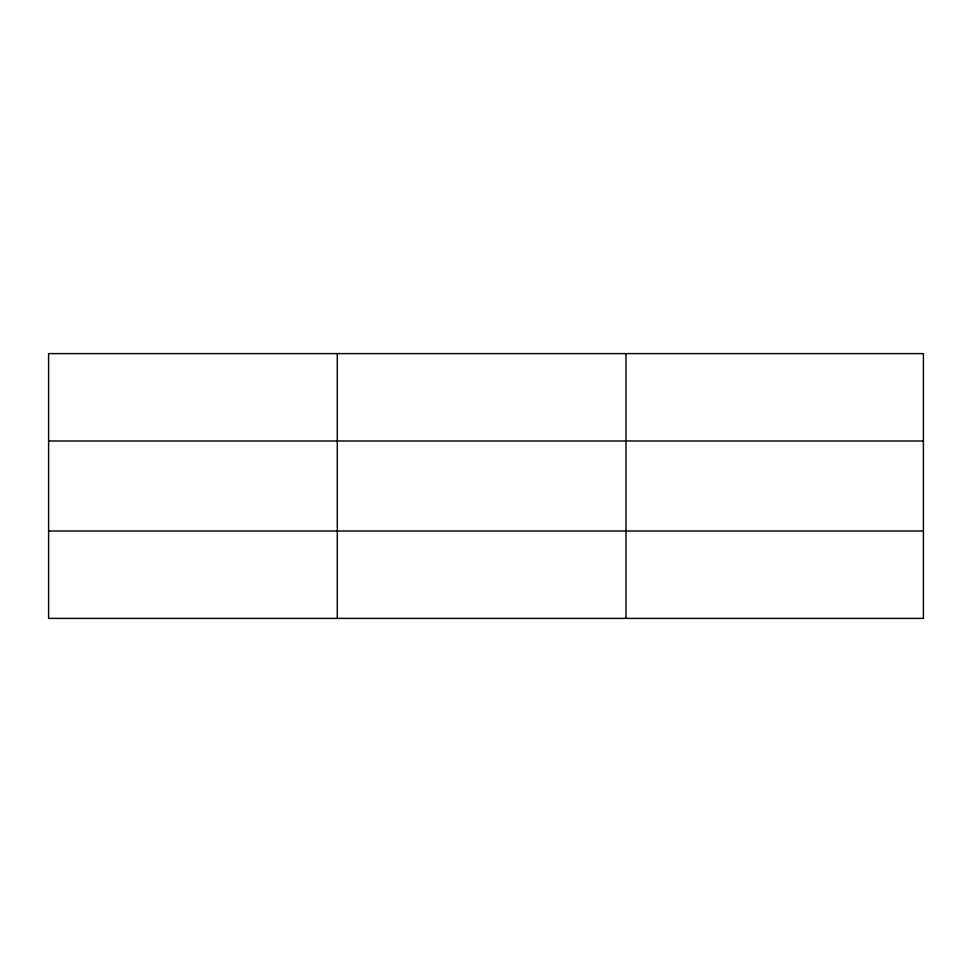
<?xml version="1.0" encoding="UTF-8"?>
<svg xmlns="http://www.w3.org/2000/svg" width="972" height="972" viewBox="0 0 972 972"><rect width="100%" height="100%" fill="white"/><g stroke="black" fill="none" stroke-linecap="round" stroke-linejoin="round"><path stroke-width="1.46" d="M337.284 618.399L337.284 353.601M625.968 618.399L625.968 353.601M923.4 531.016L923.4 618.399L48.6 618.399L48.6 353.601L923.4 353.601L923.4 531.016L48.6 531.016M48.6 440.984L923.4 440.984"/></g></svg>
